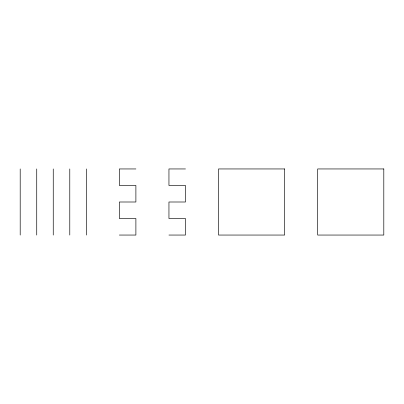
<?xml version="1.0" encoding="UTF-8"?>
<svg xmlns="http://www.w3.org/2000/svg" width="404" height="404" viewBox="0 0 404 404"><rect width="100%" height="100%" fill="white"/><g stroke="black" fill="none" stroke-linecap="round" stroke-linejoin="round"><path stroke-width="0.61" d="M135.89 168.948L119.362 168.948L119.362 185.471L135.89 185.471L135.89 202L119.362 202L119.362 218.529L135.89 218.529L135.89 235.052L119.362 235.052M185.471 168.948L168.948 168.948L168.948 185.471L185.471 185.471L185.471 202L168.948 202L168.948 218.529L185.471 218.529L185.471 235.052L168.948 235.052M86.31 168.948L86.31 235.052M69.781 168.948L69.781 235.052M53.252 168.948L53.252 235.052M36.729 168.948L36.729 235.052M20.2 168.948L20.2 235.052M284.638 168.948L218.529 168.948L218.529 235.052L284.638 235.052L284.638 168.948M383.8 168.948L317.69 168.948L317.69 235.052L383.8 235.052L383.8 168.948"/></g></svg>
